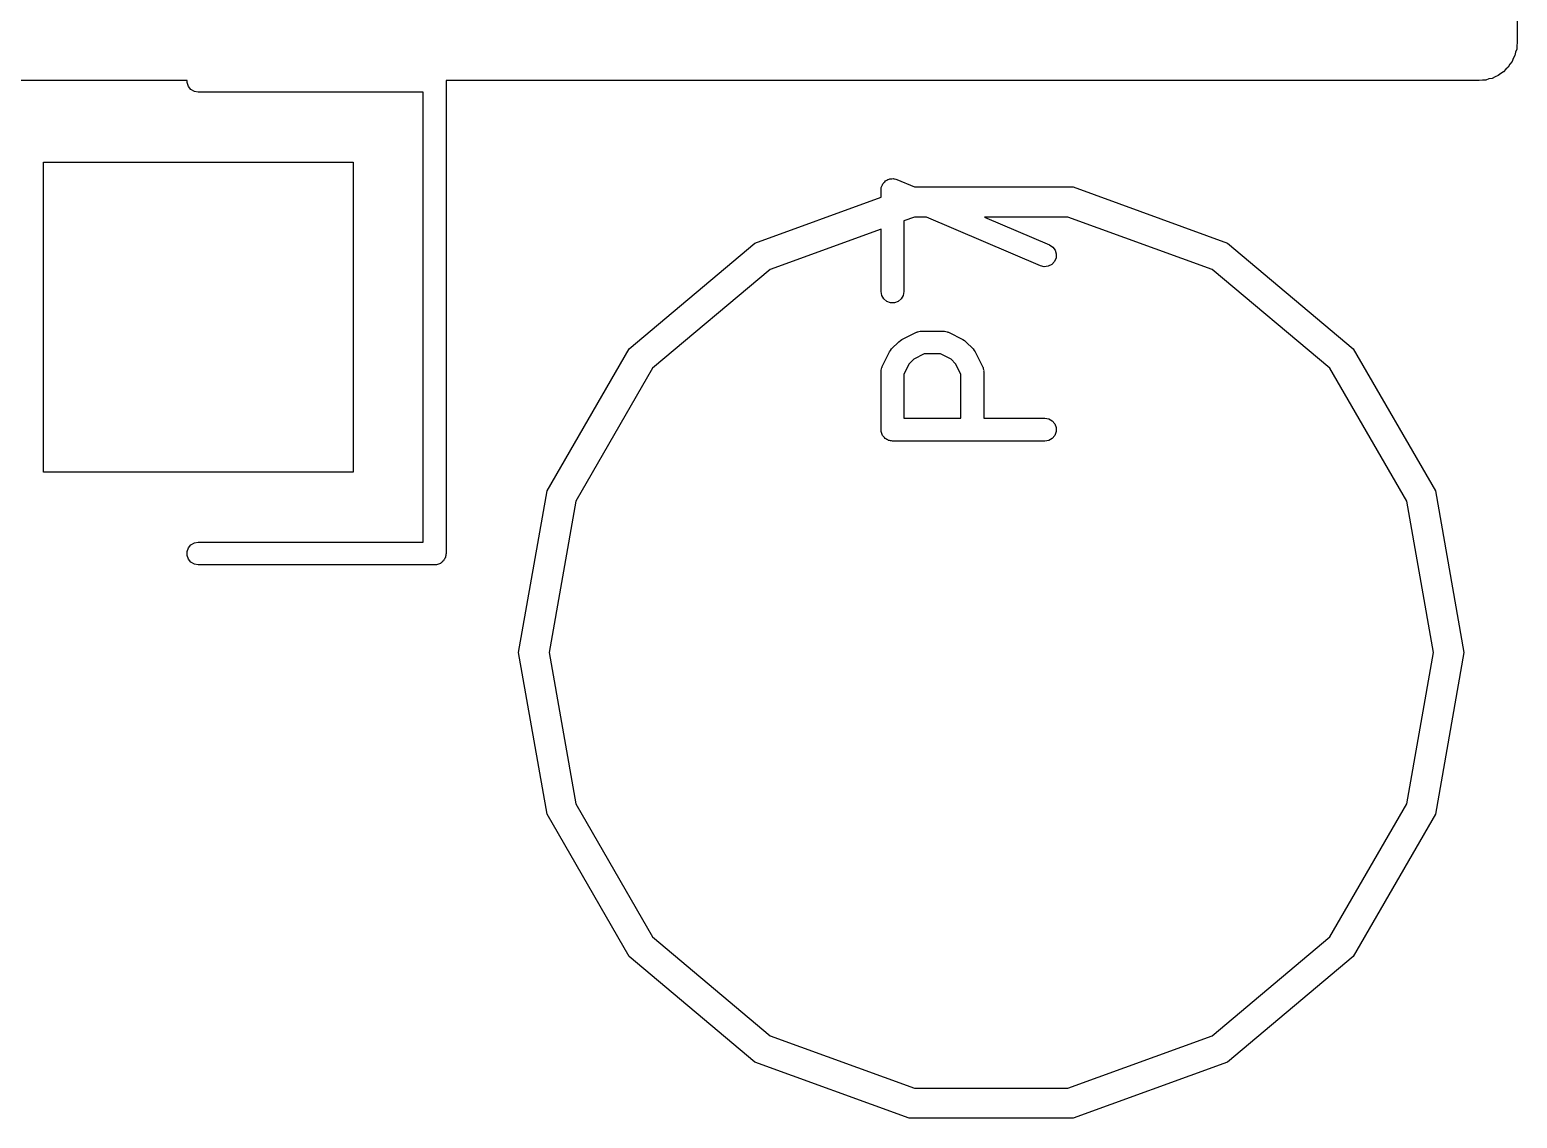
# Model space of a CAD drawing. Extents: x 0 to 76, y -93 to 10.
# Drawn here: x 66.69 to 76.45, y -93.05 to -85.92 of the extents above; entities that cross this region are included whole.
import ezdxf

# ---------------------------------------------------------------- set-up
doc = ezdxf.new("R2010")
doc.units = 0
doc.header["$MEASUREMENT"] = 0
doc.layers.add('BLACK', color=7, linetype='CONTINUOUS')

msp = doc.modelspace()

# ---------------------------------------------------------------- linework, layer by layer
at = {"layer": 'Black'}
for p, q in [((76.45, -73.5), (76.45, -86)), ((76.4462, -86.0434), (76.4387, -86.064)), ((76.45, -86), (76.4462, -86.0215)), ((76.4462, -86.0215), (76.4462, -86.0434)), ((76.4165, -86.125), (76.4024, -86.1418)), ((76.424, -86.1044), (76.4165, -86.125)), ((76.4349, -86.0855), (76.424, -86.1044)), ((76.4387, -86.064), (76.4349, -86.0855)), ((76.2855, -86.2349), (76.264, -86.2387)), ((76.3044, -86.224), (76.2855, -86.2349)), ((76.325, -86.2165), (76.3044, -86.224)), ((76.3418, -86.2024), (76.325, -86.2165)), ((76.3607, -86.1915), (76.3418, -86.2024)), ((76.3748, -86.1748), (76.3607, -86.1915)), ((76.3915, -86.1607), (76.3748, -86.1748)), ((76.4024, -86.1418), (76.3915, -86.1607)), ((67.7261, -86.25), (63.6, -86.25)), ((67.7261, -86.263), (67.7261, -86.25)), ((67.735, -86.2875), (67.7261, -86.263)), ((67.7518, -86.3075), (67.735, -86.2875)), ((67.7743, -86.3205), (67.7518, -86.3075)), ((67.8, -86.325), (67.7743, -86.3205)), ((69.275, -86.325), (67.8, -86.325)), ((69.275, -89.275), (69.275, -86.325)), ((76.2, -86.25), (69.425, -86.25)), ((69.425, -86.25), (69.425, -89.35)), ((76.2215, -86.2462), (76.2, -86.25)), ((76.2434, -86.2462), (76.2215, -86.2462)), ((76.264, -86.2387), (76.2434, -86.2462)), ((66.784, -88.816), (66.784, -86.784)), ((66.784, -86.784), (68.816, -86.784)), ((68.816, -86.784), (68.816, -88.816)), ((72.2927, -86.9223), (72.2949, -86.9185)), ((72.2949, -86.9185), (72.3015, -86.9129)), ((72.3015, -86.9129), (72.3075, -86.9066)), ((72.3075, -86.9066), (72.3114, -86.9046)), ((72.3114, -86.9046), (72.3149, -86.9017)), ((72.3149, -86.9017), (72.323, -86.8988)), ((72.323, -86.8988), (72.3307, -86.8949)), ((72.3307, -86.8949), (72.3351, -86.8943)), ((72.3351, -86.8943), (72.3394, -86.8928)), ((72.3394, -86.8928), (72.348, -86.8928)), ((72.348, -86.8928), (72.3566, -86.8918)), ((72.3566, -86.8918), (72.3609, -86.8928)), ((72.3609, -86.8928), (72.3654, -86.8928)), ((72.3654, -86.8928), (72.3735, -86.8958)), ((72.3735, -86.8958), (72.3819, -86.8977)), ((72.3819, -86.8977), (72.4971, -86.9471)), ((71.45, -87.3153), (72.2774, -87.0142)), ((72.2774, -86.9667), (72.2789, -86.9582)), ((72.2774, -87.0142), (72.2774, -86.9667)), ((72.2789, -86.9582), (72.2794, -86.9495)), ((72.2794, -86.9495), (72.2811, -86.9454)), ((72.2811, -86.9454), (72.2819, -86.941)), ((72.2819, -86.941), (72.2862, -86.9335)), ((72.2862, -86.9335), (72.2896, -86.9256)), ((72.2896, -86.9256), (72.2927, -86.9223)), ((72.4971, -86.9471), (73.5383, -86.9471)), ((73.5383, -86.9471), (74.55, -87.3153)), ((72.4964, -87.1441), (72.4274, -87.1692)), ((72.4274, -87.1692), (72.4274, -87.6333)), ((72.5759, -87.1441), (72.4964, -87.1441)), ((73.3228, -87.4642), (72.5759, -87.1441)), ((73.5036, -87.1441), (72.9567, -87.1441)), ((72.9567, -87.1441), (73.3819, -87.3263)), ((74.45, -87.4885), (73.5036, -87.1441)), ((72.2774, -87.2238), (71.55, -87.4885)), ((72.2774, -87.6333), (72.2774, -87.2238)), ((70.6253, -88.0074), (71.45, -87.3153)), ((73.3819, -87.3263), (73.4037, -87.3406)), ((73.4037, -87.3406), (73.4193, -87.3614)), ((73.4193, -87.3614), (73.4269, -87.3864)), ((73.4269, -87.3864), (73.4254, -87.4124)), ((74.55, -87.3153), (75.3747, -88.0074)), ((71.55, -87.4885), (70.7785, -88.1359)), ((73.3482, -87.4701), (73.3228, -87.4642)), ((73.3741, -87.467), (73.3482, -87.4701)), ((73.3973, -87.4553), (73.3741, -87.467)), ((73.4151, -87.4363), (73.3973, -87.4553)), ((73.4254, -87.4124), (73.4151, -87.4363)), ((75.2215, -88.1359), (74.45, -87.4885)), ((72.2819, -87.659), (72.2774, -87.6333)), ((72.2949, -87.6815), (72.2819, -87.659)), ((72.3149, -87.6983), (72.2949, -87.6815)), ((72.3394, -87.7072), (72.3149, -87.6983)), ((72.3899, -87.6983), (72.3654, -87.7072)), ((72.4098, -87.6815), (72.3899, -87.6983)), ((72.4229, -87.659), (72.4098, -87.6815)), ((72.4274, -87.6333), (72.4229, -87.659)), ((72.3654, -87.7072), (72.3394, -87.7072)), ((72.5135, -87.8984), (72.5172, -87.8962)), ((72.5172, -87.8962), (72.5259, -87.8947)), ((72.5259, -87.8947), (72.5343, -87.8922)), ((72.5343, -87.8922), (72.5386, -87.8924)), ((72.5386, -87.8924), (72.5429, -87.8917)), ((72.5429, -87.8917), (72.6857, -87.8917)), ((72.6857, -87.8917), (72.69, -87.8924)), ((72.69, -87.8924), (72.6943, -87.8922)), ((72.6943, -87.8922), (72.7027, -87.8947)), ((72.7027, -87.8947), (72.7114, -87.8962)), ((72.7114, -87.8962), (72.7151, -87.8984)), ((72.347, -88.0089), (72.3946, -87.9613)), ((72.3946, -87.9613), (72.4044, -87.9544)), ((72.4044, -87.9544), (72.4141, -87.9472)), ((72.4141, -87.9472), (72.5093, -87.8996)), ((72.5093, -87.8996), (72.5135, -87.8984)), ((72.7151, -87.8984), (72.7193, -87.8996)), ((72.7193, -87.8996), (72.8145, -87.9472)), ((72.8145, -87.9472), (72.8242, -87.9544)), ((72.8242, -87.9544), (72.834, -87.9613)), ((72.834, -87.9613), (72.8816, -88.0089)), ((70.087, -88.9397), (70.6253, -88.0074)), ((72.2853, -88.1236), (72.3329, -88.0284)), ((72.3329, -88.0284), (72.3401, -88.0187)), ((72.3401, -88.0187), (72.347, -88.0089)), ((72.492, -88.0759), (72.4616, -88.1063)), ((72.5606, -88.0417), (72.492, -88.0759)), ((72.668, -88.0417), (72.5606, -88.0417)), ((72.7365, -88.0759), (72.668, -88.0417)), ((72.7669, -88.1063), (72.7365, -88.0759)), ((72.8816, -88.0089), (72.8885, -88.0187)), ((72.8885, -88.0187), (72.8957, -88.0284)), ((72.8957, -88.0284), (72.9433, -88.1236)), ((75.3747, -88.0074), (75.913, -88.9397)), ((70.7785, -88.1359), (70.2749, -89.0081)), ((72.2774, -88.1571), (72.2781, -88.1529)), ((72.2774, -88.5381), (72.2774, -88.1571)), ((72.2779, -88.1486), (72.2804, -88.1401)), ((72.2781, -88.1529), (72.2779, -88.1486)), ((72.2804, -88.1401), (72.2819, -88.1315)), ((72.2819, -88.1315), (72.2841, -88.1277)), ((72.2841, -88.1277), (72.2853, -88.1236)), ((72.4616, -88.1063), (72.4274, -88.1748)), ((72.4274, -88.1748), (72.4274, -88.4631)), ((72.8012, -88.1748), (72.7669, -88.1063)), ((72.8012, -88.4631), (72.8012, -88.1748)), ((72.9433, -88.1236), (72.9445, -88.1277)), ((72.9445, -88.1277), (72.9467, -88.1315)), ((72.9467, -88.1315), (72.9482, -88.1401)), ((72.9482, -88.1401), (72.9507, -88.1486)), ((72.9507, -88.1486), (72.9504, -88.1529)), ((72.9504, -88.1529), (72.9512, -88.1571)), ((72.9512, -88.1571), (72.9512, -88.4631)), ((75.7251, -89.0081), (75.2215, -88.1359)), ((72.4274, -88.4631), (72.8012, -88.4631)), ((72.9512, -88.4631), (73.3524, -88.4631)), ((73.3524, -88.4631), (73.378, -88.4676)), ((73.378, -88.4676), (73.4006, -88.4806)), ((73.4006, -88.4806), (73.4173, -88.5006)), ((72.2785, -88.5446), (72.2774, -88.5381)), ((72.2785, -88.5511), (72.2785, -88.5446)), ((72.2808, -88.5573), (72.2785, -88.5511)), ((72.2819, -88.5637), (72.2808, -88.5573)), ((72.2852, -88.5694), (72.2819, -88.5637)), ((72.2874, -88.5756), (72.2852, -88.5694)), ((72.2916, -88.5806), (72.2874, -88.5756)), ((73.4173, -88.5756), (73.4006, -88.5955)), ((73.4173, -88.5006), (73.4262, -88.5251)), ((73.4262, -88.5511), (73.4173, -88.5756)), ((73.4262, -88.5251), (73.4262, -88.5511)), ((72.2949, -88.5863), (72.2916, -88.5806)), ((72.3, -88.5905), (72.2949, -88.5863)), ((72.3042, -88.5955), (72.3, -88.5905)), ((72.3099, -88.5988), (72.3042, -88.5955)), ((72.3149, -88.603), (72.3099, -88.5988)), ((72.321, -88.6053), (72.3149, -88.603)), ((72.3267, -88.6086), (72.321, -88.6053)), ((72.3332, -88.6097), (72.3267, -88.6086)), ((72.3394, -88.612), (72.3332, -88.6097)), ((72.3459, -88.612), (72.3394, -88.612)), ((72.3524, -88.6131), (72.3459, -88.612)), ((73.3524, -88.6131), (72.3524, -88.6131)), ((73.378, -88.6086), (73.3524, -88.6131)), ((73.4006, -88.5955), (73.378, -88.6086)), ((68.816, -88.816), (66.784, -88.816)), ((69.9, -90), (70.087, -88.9397)), ((75.913, -88.9397), (76.1, -90)), ((70.2749, -89.0081), (70.1, -90)), ((75.9, -90), (75.7251, -89.0081)), ((67.7261, -89.337), (67.735, -89.3125)), ((67.7261, -89.363), (67.7261, -89.337)), ((67.735, -89.3125), (67.7518, -89.2925)), ((67.7518, -89.2925), (67.7743, -89.2795)), ((67.7743, -89.2795), (67.8, -89.275)), ((67.8, -89.275), (69.275, -89.275)), ((69.425, -89.35), (69.4239, -89.3565)), ((69.4239, -89.3565), (69.4239, -89.363)), ((67.735, -89.3875), (67.7261, -89.363)), ((67.7518, -89.4075), (67.735, -89.3875)), ((67.7743, -89.4205), (67.7518, -89.4075)), ((67.8, -89.425), (67.7743, -89.4205)), ((69.35, -89.425), (67.8, -89.425)), ((69.3565, -89.4239), (69.35, -89.425)), ((69.363, -89.4239), (69.3565, -89.4239)), ((69.3692, -89.4216), (69.363, -89.4239)), ((69.3757, -89.4205), (69.3692, -89.4216)), ((69.3813, -89.4172), (69.3757, -89.4205)), ((69.3875, -89.415), (69.3813, -89.4172)), ((69.3925, -89.4107), (69.3875, -89.415)), ((69.3982, -89.4075), (69.3925, -89.4107)), ((69.4024, -89.4024), (69.3982, -89.4075)), ((69.4075, -89.3982), (69.4024, -89.4024)), ((69.4107, -89.3925), (69.4075, -89.3982)), ((69.415, -89.3875), (69.4107, -89.3925)), ((69.4172, -89.3813), (69.415, -89.3875)), ((69.4205, -89.3757), (69.4172, -89.3813)), ((69.4216, -89.3692), (69.4205, -89.3757)), ((69.4239, -89.363), (69.4216, -89.3692)), ((70.087, -91.0603), (69.9, -90)), ((70.1, -90), (70.2749, -90.9919)), ((75.7251, -90.9919), (75.9, -90)), ((76.1, -90), (75.913, -91.0603)), ((70.2749, -90.9919), (70.7785, -91.8641)), ((75.2215, -91.8641), (75.7251, -90.9919)), ((70.6253, -91.9926), (70.087, -91.0603)), ((75.913, -91.0603), (75.3747, -91.9926)), ((70.7785, -91.8641), (71.55, -92.5115)), ((74.45, -92.5115), (75.2215, -91.8641)), ((71.45, -92.6847), (70.6253, -91.9926)), ((75.3747, -91.9926), (74.55, -92.6847)), ((71.55, -92.5115), (72.4964, -92.8559)), ((73.5036, -92.8559), (74.45, -92.5115)), ((72.4617, -93.0529), (71.45, -92.6847)), ((74.55, -92.6847), (73.5383, -93.0529)), ((72.4964, -92.8559), (73.5036, -92.8559)), ((73.5383, -93.0529), (72.4617, -93.0529))]:
    msp.add_line(p, q, dxfattribs=at)

doc.saveas('drawing.dxf')
